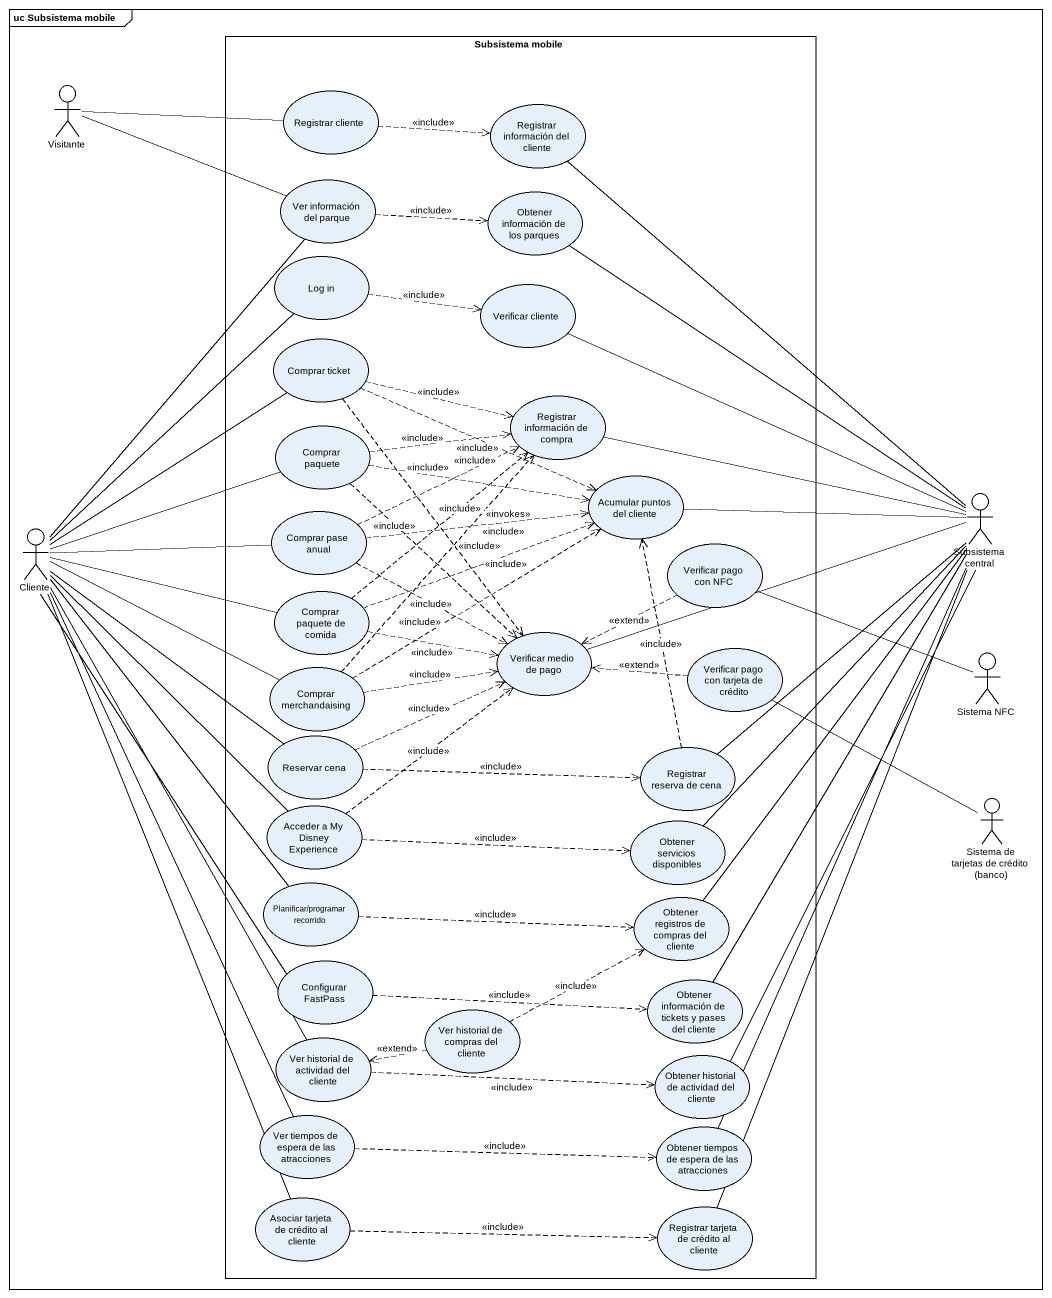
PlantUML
@startuml
mainframe uc Subsistema mobile
rectangle "Subsistema mobile" as Subsistema_mobile {
  usecase "Registrar cliente" as Registrar_cliente
  usecase "Registrar información del cliente" as Registrar_información_del
  usecase "Ver información del parque" as Ver_información_del_parque
  usecase "Obtener información de los parques" as Obtener_información_de_los
  usecase "Log in" as Log_in
  usecase "Verificar cliente" as Verificar_cliente
  usecase "Comprar ticket" as Comprar_ticket
  usecase "Registrar información de compra" as Registrar_información_de
  usecase "Comprar paquete" as Comprar_paquete
  usecase "Acumular puntos del cliente" as Acumular_puntos_del_cliente
  usecase "Comprar pase anual" as Comprar_pase_anual
  usecase "Verificar pago con NFC" as Verificar_pago_con_NFC
  usecase "Comprar paquete de comida" as Comprar_paquete_de_comida
  usecase "Verificar medio de pago" as Verificar_medio_de_pago
  usecase "Verificar pago con tarjeta de crédito" as Verificar_pago_con_tarjeta
  usecase "Comprar merchandaising" as Comprar_merchandaising
  usecase "Reservar cena" as Reservar_cena
  usecase "Registrar reserva de cena" as Registrar_reserva_de_cena
  usecase "Acceder a My Disney Experience" as Acceder_a_My_Disney
  usecase "Obtener servicios disponibles" as Obtener_servicios
  usecase "Planificar/programar recorrido" as Planificar_programar
  usecase "Obtener registros de compras del cliente" as Obtener_registros_de
  usecase "Configurar FastPass" as Configurar_FastPass
  usecase "Obtener información de tickets y pases del cliente" as Obtener_información_de
  usecase "Ver historial de compras del cliente" as Ver_historial_de_compras
  usecase "Ver historial de actividad del cliente" as Ver_historial_de_actividad
  usecase "Obtener historial de actividad del cliente" as Obtener_historial_de
  usecase "Ver tiempos de espera de las atracciones" as Ver_tiempos_de_espera_de
  usecase "Obtener tiempos de espera de las atracciones" as Obtener_tiempos_de_espera
  usecase "Asociar tarjeta de crédito al cliente" as Asociar_tarjeta_de_crédito
  usecase "Registrar tarjeta de crédito al cliente" as Registrar_tarjeta_de
}
actor Visitante
actor Cliente
actor "Subsistema central" as Subsistema_central
actor "Sistema NFC" as Sistema_NFC
actor "Sistema de tarjetas de crédito (banco)" as Sistema_de_tarjetas_de
Visitante -right- Registrar_cliente
Visitante -right- Ver_información_del_parque
Registrar_cliente .right.> Registrar_información_del : <<include>>
Ver_información_del_parque .right.> Obtener_información_de_los : <<include>>
Log_in .right.> Verificar_cliente : <<include>>
Comprar_ticket .right.> Registrar_información_de : <<include>>
Comprar_ticket .right.> Acumular_puntos_del_cliente : <<include>>
Comprar_ticket ..> Verificar_medio_de_pago : <<include>>
Comprar_paquete .right.> Registrar_información_de : <<include>>
Comprar_paquete .right.> Acumular_puntos_del_cliente : <<include>>
Comprar_paquete ..> Verificar_medio_de_pago : <<include>>
Cliente -up- Ver_información_del_parque
Cliente -up- Log_in
Cliente -up- Comprar_ticket
Cliente -right- Comprar_paquete
Cliente -right- Comprar_pase_anual
Cliente -right- Comprar_paquete_de_comida
Cliente -right- Comprar_merchandaising
Cliente -- Reservar_cena
Cliente -- Acceder_a_My_Disney
Cliente -- Planificar_programar
Cliente -- Configurar_FastPass
Cliente -- Ver_historial_de_actividad
Cliente -- Ver_tiempos_de_espera_de
Cliente -- Asociar_tarjeta_de_crédito
Comprar_pase_anual .right.> Registrar_información_de : <<include>>
Comprar_pase_anual .right.> Acumular_puntos_del_cliente : <<include>>
Comprar_pase_anual .right.> Verificar_medio_de_pago : <<include>>
Subsistema_central -up- Registrar_información_del
Subsistema_central -up- Obtener_información_de_los
Subsistema_central -left- Verificar_cliente
Subsistema_central -left- Registrar_información_de
Subsistema_central -left- Acumular_puntos_del_cliente
Subsistema_central -left- Verificar_medio_de_pago
Subsistema_central -- Registrar_reserva_de_cena
Subsistema_central -- Obtener_servicios
Subsistema_central -- Obtener_registros_de
Subsistema_central -- Obtener_información_de
Subsistema_central -- Obtener_historial_de
Subsistema_central -- Obtener_tiempos_de_espera
Subsistema_central -- Registrar_tarjeta_de
Verificar_pago_con_NFC .left.> Verificar_medio_de_pago : <<extend>>
Comprar_paquete_de_comida .up.> Registrar_información_de : <<include>>
Comprar_paquete_de_comida .right.> Acumular_puntos_del_cliente : <<include>>
Comprar_paquete_de_comida .right.> Verificar_medio_de_pago : <<include>>
Verificar_pago_con_tarjeta .left.> Verificar_medio_de_pago : <<extend>>
Sistema_NFC -left- Verificar_pago_con_NFC
Comprar_merchandaising .up.> Registrar_información_de : <<invokes>>
Comprar_merchandaising .up.> Acumular_puntos_del_cliente : <<include>>
Comprar_merchandaising .right.> Verificar_medio_de_pago : <<include>>
Reservar_cena .right.> Verificar_medio_de_pago : <<include>>
Reservar_cena .right.> Registrar_reserva_de_cena : <<include>>
Registrar_reserva_de_cena .up.> Acumular_puntos_del_cliente : <<include>>
Acceder_a_My_Disney .up.> Verificar_medio_de_pago : <<include>>
Acceder_a_My_Disney .right.> Obtener_servicios : <<include>>
Sistema_de_tarjetas_de -up- Verificar_pago_con_tarjeta
Planificar_programar .right.> Obtener_registros_de : <<include>>
Configurar_FastPass .right.> Obtener_información_de : <<include>>
Ver_historial_de_compras .right.> Obtener_registros_de : <<include>>
Ver_historial_de_compras .left.> Ver_historial_de_actividad : <<extend>>
Ver_historial_de_actividad .right.> Obtener_historial_de : <<include>>
Ver_tiempos_de_espera_de .right.> Obtener_tiempos_de_espera : <<include>>
Asociar_tarjeta_de_crédito .right.> Registrar_tarjeta_de : <<include>>
@enduml
